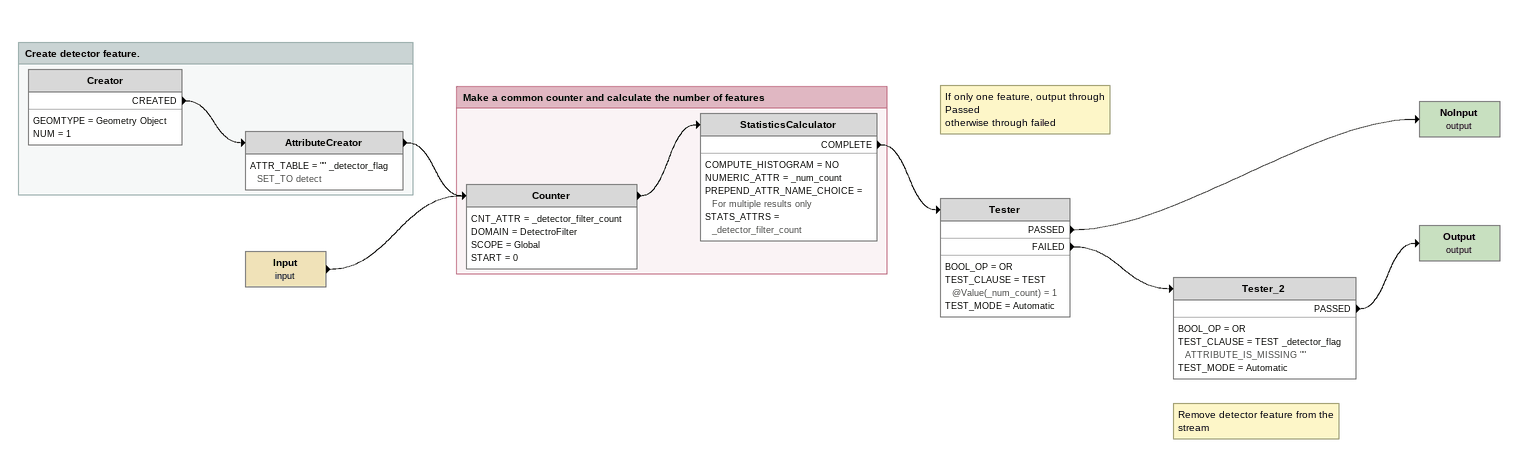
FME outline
Input (input)
    -> Counter
Note: If only one feature, output through Passed / otherwise through failed
Tester
    BOOL_OP = OR
    TEST_CLAUSE = TEST @Value(_num_count) = 1
    TEST_MODE = Automatic
    PASSED -> NoInput (output)
    FAILED -> Tester_2
NoInput (output)
Note: Remove detector feature from the stream
Tester_2
    BOOL_OP = OR
    TEST_CLAUSE = TEST _detector_flag ATTRIBUTE_IS_MISSING ""
    TEST_MODE = Automatic
    PASSED -> Output (output)
Output (output)

Bookmark: Create detector feature.
Creator
    GEOMTYPE = Geometry Object
    NUM = 1
    CREATED -> AttributeCreator
AttributeCreator
    ATTR_TABLE = "" _detector_flag SET_TO detect
    -> Counter

Bookmark: Make a common counter and calculate the number of features
Counter
    CNT_ATTR = _detector_filter_count
    DOMAIN = DetectroFilter
    SCOPE = Global
    START = 0
    -> StatisticsCalculator
StatisticsCalculator
    COMPUTE_HISTOGRAM = NO
    NUMERIC_ATTR = _num_count
    PREPEND_ATTR_NAME_CHOICE = For multiple results only
    STATS_ATTRS = _detector_filter_count
    COMPLETE -> Tester
